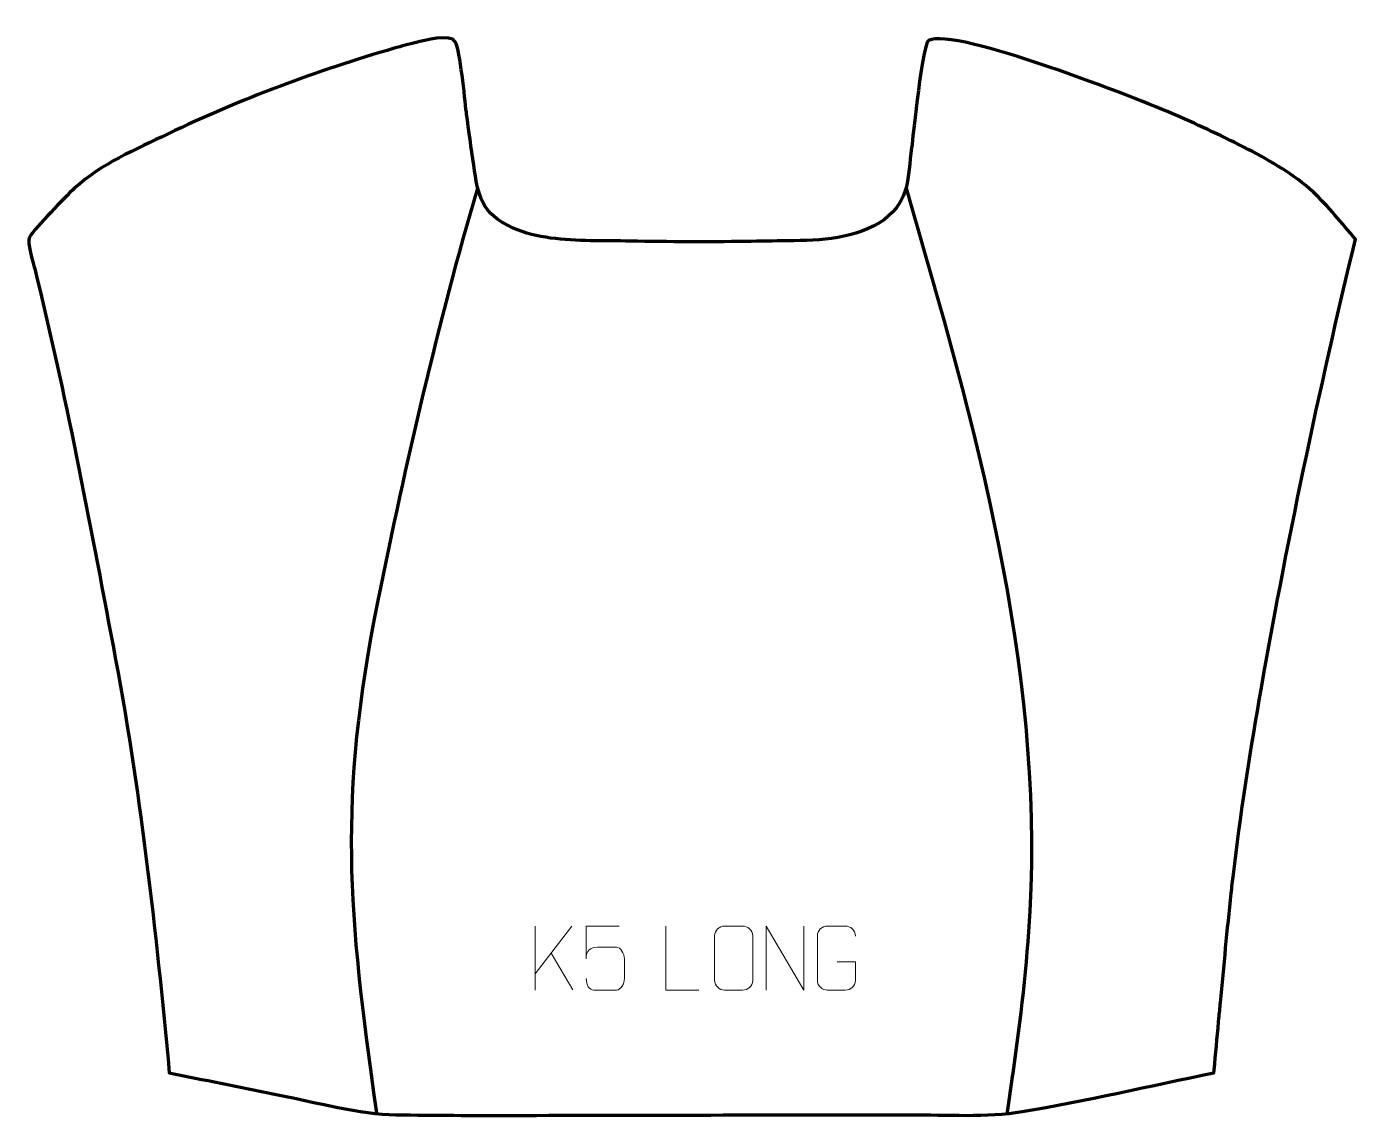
# Model space of a CAD drawing. Header units: millimetres. Extents: x 1037 to 1555, y 153 to 578.
import ezdxf

# ---------------------------------------------------------------- set-up
doc = ezdxf.new("R2010")
doc.units = ezdxf.units.MM
doc.header["$MEASUREMENT"] = 0
doc.layers.add('layer 2', color=7, linetype='Continuous')
doc.layers.add('layer 3', color=7, linetype='Continuous')

msp = doc.modelspace()

# ---------------------------------------------------------------- linework, layer by layer
at = {"layer": 'layer 2', "color": 142, "lineweight": 158}
for points, knots in [([(1212.4842, 515.366), (1197.2056, 463.1861), (1184.4588, 408.0054), (1173.7272, 354.6801), (1173.7272, 354.6801), (1158.0645, 276.8515), (1162.0473, 233.1643), (1173.0929, 155.7421), (1173.0929, 155.7421), (1173.0929, 155.7421), (1173.3039, 154.2633), (1173.3039, 154.2633)], [0, 0, 0, 0, 0.25, 0.25, 0.25, 0.25, 0.5, 0.5, 0.5, 0.5, 1, 1, 1, 1]), ([(1379.5571, 515.366), (1406.1149, 423.4391), (1432.9524, 330.4013), (1427.7004, 233.6465), (1427.7004, 233.6465), (1426.5128, 212.4369), (1424.0853, 191.4263), (1421.101, 170.4028), (1421.101, 170.4028), (1421.101, 170.4028), (1420.9118, 169.0951), (1420.9118, 169.0951), (1420.9118, 169.0951), (1420.1834, 164.1516), (1419.4553, 159.2083), (1418.7373, 154.2633)], [0, 0, 0, 0, 0.2, 0.2, 0.2, 0.2, 0.4, 0.4, 0.4, 0.4, 0.6, 0.6, 0.6, 0.6, 1, 1, 1, 1])]:
    msp.add_open_spline(points, degree=3, knots=knots, dxfattribs=at)
at = {"layer": 'layer 2', "color": 142, "lineweight": 9}
for points, knots in [([(1308.8333, 227.7876), (1311.1602, 227.7876), (1313.4874, 227.7876), (1315.8147, 227.7876), (1315.8147, 227.7876), (1317.7623, 227.8231), (1319.7547, 226.3309), (1319.7814, 223.892), (1319.7814, 223.892), (1319.781, 218.1422), (1319.781, 212.3921), (1319.7814, 206.6415), (1319.7814, 206.6415), (1319.6416, 204.317), (1317.9635, 202.8366), (1315.8147, 202.8258), (1315.8147, 202.8258), (1313.4816, 202.8262), (1311.1486, 202.8262), (1308.8159, 202.8258), (1308.8159, 202.8258), (1306.89, 202.7204), (1304.9169, 204.6058), (1304.9281, 206.6241), (1304.9281, 206.6241), (1304.9284, 212.3971), (1304.9284, 218.1696), (1304.9281, 223.9418), (1304.9281, 223.9418), (1304.9323, 226.081), (1306.6799, 227.8011), (1308.8333, 227.7876)], [0, 0, 0, 0, 0.11111111, 0.11111111, 0.11111111, 0.11111111, 0.22222222, 0.22222222, 0.22222222, 0.22222222, 0.33333333, 0.33333333, 0.33333333, 0.33333333, 0.44444444, 0.44444444, 0.44444444, 0.44444444, 0.55555556, 0.55555556, 0.55555556, 0.55555556, 0.66666667, 0.66666667, 0.66666667, 0.66666667, 0.77777778, 0.77777778, 0.77777778, 0.77777778, 1, 1, 1, 1]), ([(1352.6297, 213.8132), (1352.6297, 213.8132), (1359.8014, 213.8132), (1359.8014, 213.8132), (1359.8014, 213.8132), (1359.8014, 213.8132), (1359.8014, 206.6415), (1359.8014, 206.6415), (1359.8014, 206.6415), (1359.6616, 204.3169), (1357.9836, 202.8366), (1355.8347, 202.8258), (1355.8347, 202.8258), (1353.5017, 202.8262), (1351.1686, 202.8262), (1348.8359, 202.8258), (1348.8359, 202.8258), (1346.9101, 202.7204), (1344.9369, 204.6058), (1344.9481, 206.6241), (1344.9481, 206.6241), (1344.9485, 212.3971), (1344.9485, 218.1697), (1344.9481, 223.9418), (1344.9481, 223.9418), (1344.9523, 226.081), (1346.7, 227.801), (1348.8533, 227.7877), (1348.8533, 227.7877), (1351.1802, 227.7877), (1353.5075, 227.7877), (1355.8347, 227.7877), (1355.8347, 227.7877), (1357.7824, 227.8231), (1359.7748, 226.3308), (1359.8014, 223.8919)], [0, 0, 0, 0, 0.1, 0.1, 0.1, 0.1, 0.2, 0.2, 0.2, 0.2, 0.3, 0.3, 0.3, 0.3, 0.4, 0.4, 0.4, 0.4, 0.5, 0.5, 0.5, 0.5, 0.6, 0.6, 0.6, 0.6, 0.7, 0.7, 0.7, 0.7, 0.8, 0.8, 0.8, 0.8, 1, 1, 1, 1]), ([(1267.7265, 227.766), (1267.7265, 227.766), (1254.8684, 227.766), (1254.8684, 227.766), (1254.8684, 227.766), (1254.8687, 223.5332), (1254.8687, 219.3002), (1254.8684, 215.0669), (1254.8684, 215.0669), (1254.8681, 218.3787), (1256.4998, 219.451), (1259.3133, 219.5116), (1259.3133, 219.5116), (1261.7541, 219.5119), (1264.1948, 219.5119), (1266.6353, 219.5116), (1266.6353, 219.5116), (1268.2859, 219.5183), (1269.7616, 217.1367), (1269.7901, 215.0669), (1269.7901, 215.0669), (1269.7898, 212.4783), (1269.7898, 209.8894), (1269.7901, 207.3005), (1269.7901, 207.3005), (1269.8362, 205.3401), (1268.3361, 202.9025), (1266.7094, 202.8441), (1266.7094, 202.8441), (1264.7519, 202.8443), (1259.8545, 202.8443), (1257.8964, 202.8441), (1257.8964, 202.8441), (1256.0501, 202.8352), (1254.9424, 204.8009), (1254.9216, 207.3534)], [0, 0, 0, 0, 0.1, 0.1, 0.1, 0.1, 0.2, 0.2, 0.2, 0.2, 0.3, 0.3, 0.3, 0.3, 0.4, 0.4, 0.4, 0.4, 0.5, 0.5, 0.5, 0.5, 0.6, 0.6, 0.6, 0.6, 0.7, 0.7, 0.7, 0.7, 0.8, 0.8, 0.8, 0.8, 1, 1, 1, 1]), ([(1298.8225, 202.8219), (1298.8225, 202.8219), (1285.8669, 202.8219), (1285.8669, 202.8219), (1285.8669, 202.8219), (1285.8669, 202.8219), (1285.8669, 227.788), (1285.8669, 227.788)], [0, 0, 0, 0, 0.33333333, 0.33333333, 0.33333333, 0.33333333, 1, 1, 1, 1]), ([(1325.0337, 202.8219), (1325.0337, 202.8219), (1325.0337, 227.7879), (1325.0337, 227.7879), (1325.0337, 227.7879), (1325.0337, 227.7879), (1339.6958, 202.8219), (1339.6958, 202.8219), (1339.6958, 202.8219), (1339.6958, 202.8219), (1339.6958, 227.7879), (1339.6958, 227.7879)], [0, 0, 0, 0, 0.25, 0.25, 0.25, 0.25, 0.5, 0.5, 0.5, 0.5, 1, 1, 1, 1])]:
    msp.add_open_spline(points, degree=3, knots=knots, dxfattribs=at)
for points in [[(1234.9653, 227.788), (1234.9653, 227.788), (1234.9653, 202.822), (1234.9653, 202.822)], [(1249.3487, 227.788), (1249.3487, 227.788), (1234.9653, 209.1389), (1234.9653, 209.1389)], [(1249.6741, 202.9177), (1249.6741, 202.9177), (1241.1995, 217.2385), (1241.1995, 217.2385)]]:
    msp.add_open_spline(points, degree=3, dxfattribs=at)
at = {"layer": 'layer 3', "color": 242, "lineweight": 158}
msp.add_open_spline([(1180.7886, 154.2213), (1166.9005, 154.4185), (1149.3133, 159.1171), (1135.3436, 161.9358), (1135.3436, 161.9358), (1121.872, 164.6538), (1108.3984, 167.3614), (1094.9268, 170.079), (1094.9268, 170.079), (1094.9268, 170.079), (1092.4774, 170.5733), (1092.4774, 170.5733), (1092.4774, 170.5733), (1087.2136, 227.2362), (1081.1466, 280.9318), (1070.5733, 336.9529), (1070.5733, 336.9529), (1061.3535, 385.7935), (1051.9693, 435.7533), (1040.0497, 483.9718), (1040.0497, 483.9718), (1039.4745, 486.2988), (1036.8668, 494.6208), (1037.9893, 496.3387), (1037.9893, 496.3387), (1040.6949, 500.4791), (1051.5565, 511.555), (1055.5711, 515.4147), (1055.5711, 515.4147), (1065.9941, 524.8548), (1079.4339, 530.5806), (1092.0235, 536.5935), (1092.0235, 536.5935), (1119.9805, 549.949), (1150.3177, 561.3726), (1180.1008, 569.922), (1180.1008, 569.922), (1182.9575, 570.742), (1185.8, 571.5007), (1188.6817, 572.2266), (1188.6817, 572.2266), (1191.5298, 572.9212), (1202.1996, 575.661), (1203.8987, 572.49), (1203.8987, 572.49), (1205.8385, 568.8699), (1207.5306, 550.3752), (1208.1946, 545.0826), (1208.1946, 545.0826), (1208.1946, 545.0826), (1208.2787, 544.4116), (1208.2787, 544.4116), (1208.2787, 544.4116), (1209.1755, 537.7356), (1210.0969, 531.0661), (1211.0601, 524.3992), (1211.0601, 524.3992), (1212.8271, 512.2649), (1213.9732, 505.4532), (1226.416, 499.8705), (1226.416, 499.8705), (1231.1315, 497.7547), (1235.9424, 496.6849), (1241.034, 495.9772), (1241.034, 495.9772), (1251.3138, 494.6599), (1261.7567, 494.9267), (1272.0969, 494.7713), (1272.0969, 494.7713), (1287.1318, 494.5016), (1302.1122, 494.3674), (1317.1495, 494.6361), (1317.1495, 494.6361), (1322.5661, 494.7378), (1327.9775, 494.8331), (1333.3951, 494.8769), (1333.3951, 494.8769), (1346.326, 494.9683), (1359.9397, 495.5426), (1370.9286, 503.1262), (1370.9286, 503.1262), (1381.204, 511.0433), (1380.0163, 519.1363), (1381.6852, 531.1105), (1381.6852, 531.1105), (1382.3744, 536.5742), (1385.8295, 571.3042), (1388.2277, 572.9587), (1388.2277, 572.9587), (1398.5699, 578.3937), (1470.6644, 549.9292), (1484.5817, 543.8759), (1484.5817, 543.8759), (1494.1515, 539.7138), (1503.5015, 535.2804), (1512.7865, 530.5174), (1512.7865, 530.5174), (1521.7518, 525.8809), (1530.5961, 520.737), (1538.1125, 513.9389), (1538.1125, 513.9389), (1544.0997, 508.2444), (1549.2818, 501.7898), (1554.579, 495.4685), (1554.579, 495.4685), (1540.3978, 436.4639), (1527.4569, 375.5864), (1517.1055, 315.7991), (1517.1055, 315.7991), (1513.2017, 293.2515), (1509.7552, 270.6752), (1507.0301, 247.9529), (1507.0301, 247.9529), (1506.7338, 245.4682), (1506.4506, 242.9835), (1506.1738, 240.4965), (1506.1738, 240.4965), (1504.6517, 226.336), (1503.3548, 212.15), (1502.0041, 197.9723), (1502.0041, 197.9723), (1501.8032, 195.8813), (1501.6045, 193.7903), (1501.4068, 191.699), (1501.4068, 191.699), (1501.4068, 191.699), (1501.2895, 190.4473), (1501.2895, 190.4473), (1501.2895, 190.4473), (1500.7126, 184.2367), (1500.1357, 178.026), (1499.5587, 171.8154), (1499.5587, 171.8154), (1499.5587, 171.8154), (1499.4434, 170.5733), (1499.4434, 170.5733), (1499.4434, 170.5733), (1474.8504, 165.5933), (1449.3677, 159.6253), (1424.7442, 155.4863), (1424.7442, 155.4863), (1411.1226, 153.1966), (1395.0621, 154.2603), (1381.06, 154.2494), (1381.06, 154.2494), (1329.319, 154.2092), (1277.5779, 154.0975), (1225.837, 153.9965), (1225.837, 153.9965), (1210.818, 153.9673), (1195.8064, 154.0136), (1180.7886, 154.2213)], degree=3, knots=[0, 0, 0, 0, 0.02564103, 0.02564103, 0.02564103, 0.02564103, 0.05128205, 0.05128205, 0.05128205, 0.05128205, 0.07692308, 0.07692308, 0.07692308, 0.07692308, 0.1025641, 0.1025641, 0.1025641, 0.1025641, 0.12820513, 0.12820513, 0.12820513, 0.12820513, 0.15384615, 0.15384615, 0.15384615, 0.15384615, 0.17948718, 0.17948718, 0.17948718, 0.17948718, 0.20512821, 0.20512821, 0.20512821, 0.20512821, 0.23076923, 0.23076923, 0.23076923, 0.23076923, 0.25641026, 0.25641026, 0.25641026, 0.25641026, 0.28205128, 0.28205128, 0.28205128, 0.28205128, 0.30769231, 0.30769231, 0.30769231, 0.30769231, 0.33333333, 0.33333333, 0.33333333, 0.33333333, 0.35897436, 0.35897436, 0.35897436, 0.35897436, 0.38461538, 0.38461538, 0.38461538, 0.38461538, 0.41025641, 0.41025641, 0.41025641, 0.41025641, 0.43589744, 0.43589744, 0.43589744, 0.43589744, 0.46153846, 0.46153846, 0.46153846, 0.46153846, 0.48717949, 0.48717949, 0.48717949, 0.48717949, 0.51282051, 0.51282051, 0.51282051, 0.51282051, 0.53846154, 0.53846154, 0.53846154, 0.53846154, 0.56410256, 0.56410256, 0.56410256, 0.56410256, 0.58974359, 0.58974359, 0.58974359, 0.58974359, 0.61538462, 0.61538462, 0.61538462, 0.61538462, 0.64102564, 0.64102564, 0.64102564, 0.64102564, 0.66666667, 0.66666667, 0.66666667, 0.66666667, 0.69230769, 0.69230769, 0.69230769, 0.69230769, 0.71794872, 0.71794872, 0.71794872, 0.71794872, 0.74358974, 0.74358974, 0.74358974, 0.74358974, 0.76923077, 0.76923077, 0.76923077, 0.76923077, 0.79487179, 0.79487179, 0.79487179, 0.79487179, 0.82051282, 0.82051282, 0.82051282, 0.82051282, 0.84615385, 0.84615385, 0.84615385, 0.84615385, 0.87179487, 0.87179487, 0.87179487, 0.87179487, 0.8974359, 0.8974359, 0.8974359, 0.8974359, 0.92307692, 0.92307692, 0.92307692, 0.92307692, 0.94871795, 0.94871795, 0.94871795, 0.94871795, 1, 1, 1, 1], dxfattribs=at)

doc.saveas('drawing.dxf')
